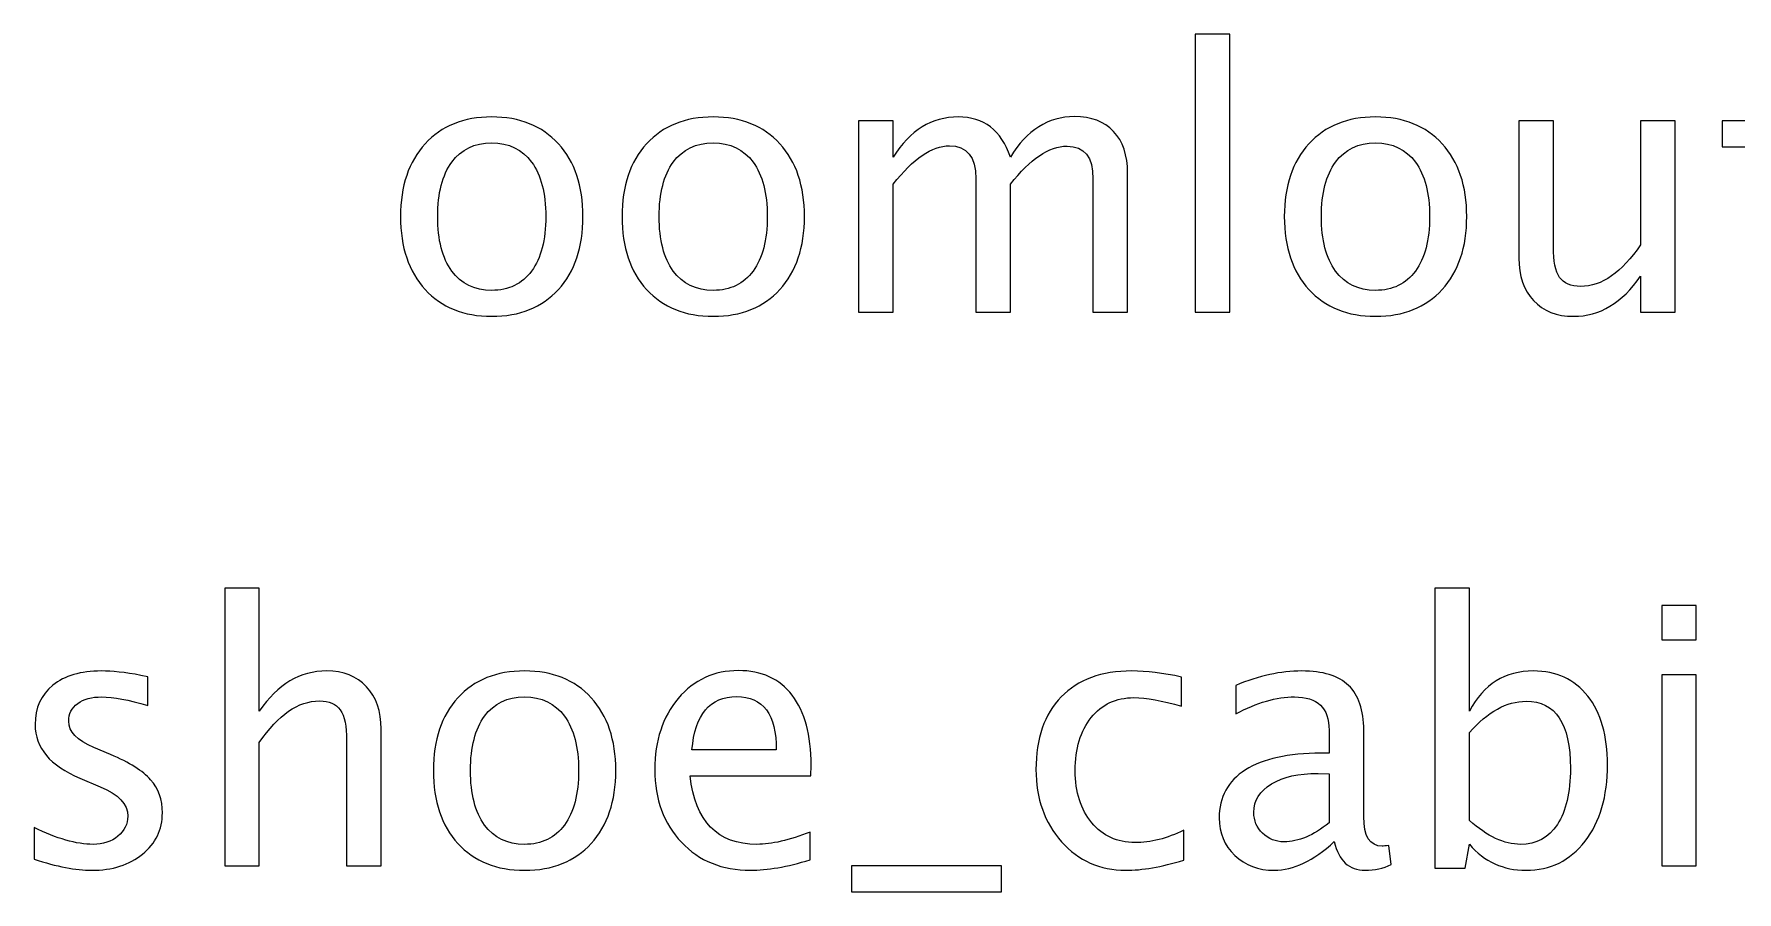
# Model space of a CAD drawing. Header units: centimetres. Extents: x -276 to 74, y -105 to 60.
# Drawn here: x -34.92 to -15.76, y 50.14 to 59.8 of the extents above; entities that cross this region are included whole.
import ezdxf

# ---------------------------------------------------------------- set-up
doc = ezdxf.new("R2010")
doc.units = ezdxf.units.CM
doc.header["$MEASUREMENT"] = 0
doc.layers.add('Layer 1', color=7, linetype='Continuous')

msp = doc.modelspace()

# ---------------------------------------------------------------- linework, layer by layer
at = {"layer": 'Layer 1'}
for points, knots in [([(-21.8562, 56.67044), (-21.8562, 56.67044), (-21.8562, 59.79834), (-21.8562, 59.79834), (-21.8562, 59.79834), (-21.8562, 59.79834), (-21.46674, 59.79834), (-21.46674, 59.79834), (-21.46674, 59.79834), (-21.46674, 59.79834), (-21.46674, 56.67044), (-21.46674, 56.67044), (-21.46674, 56.67044), (-21.46674, 56.67044), (-21.8562, 56.67044), (-21.8562, 56.67044)], [0, 0, 0, 0, 0.2, 0.2, 0.2, 0.2, 0.4, 0.4, 0.4, 0.4, 0.6, 0.6, 0.6, 0.6, 1, 1, 1, 1]), ([(-14.71193, 56.67112), (-14.83228, 56.63798), (-14.93709, 56.62176), (-15.02567, 56.62176), (-15.02567, 56.62176), (-15.22446, 56.62176), (-15.3793, 56.67855), (-15.49019, 56.79215), (-15.49019, 56.79215), (-15.60175, 56.90574), (-15.6572, 57.06329), (-15.6572, 57.26546), (-15.6572, 57.26546), (-15.6572, 57.26546), (-15.6572, 58.52852), (-15.6572, 58.52852), (-15.6572, 58.52852), (-15.6572, 58.52852), (-15.92631, 58.52852), (-15.92631, 58.52852), (-15.92631, 58.52852), (-15.92631, 58.52852), (-15.92631, 58.82062), (-15.92631, 58.82062), (-15.92631, 58.82062), (-15.92631, 58.82062), (-15.6572, 58.82062), (-15.6572, 58.82062), (-15.6572, 58.82062), (-15.6572, 58.82062), (-15.6572, 59.20941), (-15.6572, 59.20941), (-15.6572, 59.20941), (-15.6572, 59.20941), (-15.26773, 59.2466), (-15.26773, 59.2466), (-15.26773, 59.2466), (-15.26773, 59.2466), (-15.26773, 58.82062), (-15.26773, 58.82062), (-15.26773, 58.82062), (-15.26773, 58.82062), (-14.70382, 58.82062), (-14.70382, 58.82062), (-14.70382, 58.82062), (-14.70382, 58.82062), (-14.70382, 58.52852), (-14.70382, 58.52852), (-14.70382, 58.52852), (-14.70382, 58.52852), (-15.26773, 58.52852), (-15.26773, 58.52852), (-15.26773, 58.52852), (-15.26773, 58.52852), (-15.26773, 57.33578), (-15.26773, 57.33578), (-15.26773, 57.33578), (-15.26773, 57.0545), (-15.14535, 56.91386), (-14.90125, 56.91386), (-14.90125, 56.91386), (-14.84919, 56.91386), (-14.78631, 56.92265), (-14.71193, 56.93955), (-14.71193, 56.93955), (-14.71193, 56.93955), (-14.71193, 56.67112), (-14.71193, 56.67112)], [0, 0, 0, 0, 0.05555556, 0.05555556, 0.05555556, 0.05555556, 0.11111111, 0.11111111, 0.11111111, 0.11111111, 0.16666667, 0.16666667, 0.16666667, 0.16666667, 0.22222222, 0.22222222, 0.22222222, 0.22222222, 0.27777778, 0.27777778, 0.27777778, 0.27777778, 0.33333333, 0.33333333, 0.33333333, 0.33333333, 0.38888889, 0.38888889, 0.38888889, 0.38888889, 0.44444444, 0.44444444, 0.44444444, 0.44444444, 0.5, 0.5, 0.5, 0.5, 0.55555556, 0.55555556, 0.55555556, 0.55555556, 0.61111111, 0.61111111, 0.61111111, 0.61111111, 0.66666667, 0.66666667, 0.66666667, 0.66666667, 0.72222222, 0.72222222, 0.72222222, 0.72222222, 0.77777778, 0.77777778, 0.77777778, 0.77777778, 0.83333333, 0.83333333, 0.83333333, 0.83333333, 0.88888889, 0.88888889, 0.88888889, 0.88888889, 1, 1, 1, 1]), ([(-29.77264, 56.62176), (-30.0884, 56.62176), (-30.33858, 56.7225), (-30.5225, 56.924), (-30.5225, 56.924), (-30.70709, 57.12549), (-30.79905, 57.39934), (-30.79905, 57.74485), (-30.79905, 57.74485), (-30.79905, 58.08969), (-30.70709, 58.36286), (-30.5225, 58.56368), (-30.5225, 58.56368), (-30.33858, 58.7645), (-30.0884, 58.86524), (-29.77264, 58.86524), (-29.77264, 58.86524), (-29.45687, 58.86524), (-29.2067, 58.7645), (-29.02278, 58.56368), (-29.02278, 58.56368), (-28.83819, 58.36286), (-28.74623, 58.08969), (-28.74623, 57.74485), (-28.74623, 57.74485), (-28.74623, 57.39934), (-28.83819, 57.12549), (-29.02278, 56.924), (-29.02278, 56.924), (-29.2067, 56.7225), (-29.45687, 56.62176), (-29.77264, 56.62176)], [0, 0, 0, 0, 0.11111111, 0.11111111, 0.11111111, 0.11111111, 0.22222222, 0.22222222, 0.22222222, 0.22222222, 0.33333333, 0.33333333, 0.33333333, 0.33333333, 0.44444444, 0.44444444, 0.44444444, 0.44444444, 0.55555556, 0.55555556, 0.55555556, 0.55555556, 0.66666667, 0.66666667, 0.66666667, 0.66666667, 0.77777778, 0.77777778, 0.77777778, 0.77777778, 1, 1, 1, 1]), ([(-27.28033, 56.62176), (-27.59609, 56.62176), (-27.84627, 56.7225), (-28.03019, 56.924), (-28.03019, 56.924), (-28.21478, 57.12549), (-28.30674, 57.39934), (-28.30674, 57.74485), (-28.30674, 57.74485), (-28.30674, 58.08969), (-28.21478, 58.36286), (-28.03019, 58.56368), (-28.03019, 58.56368), (-27.84627, 58.7645), (-27.59609, 58.86524), (-27.28033, 58.86524), (-27.28033, 58.86524), (-26.96456, 58.86524), (-26.71439, 58.7645), (-26.53047, 58.56368), (-26.53047, 58.56368), (-26.34588, 58.36286), (-26.25392, 58.08969), (-26.25392, 57.74485), (-26.25392, 57.74485), (-26.25392, 57.39934), (-26.34588, 57.12549), (-26.53047, 56.924), (-26.53047, 56.924), (-26.71439, 56.7225), (-26.96456, 56.62176), (-27.28033, 56.62176)], [0, 0, 0, 0, 0.11111111, 0.11111111, 0.11111111, 0.11111111, 0.22222222, 0.22222222, 0.22222222, 0.22222222, 0.33333333, 0.33333333, 0.33333333, 0.33333333, 0.44444444, 0.44444444, 0.44444444, 0.44444444, 0.55555556, 0.55555556, 0.55555556, 0.55555556, 0.66666667, 0.66666667, 0.66666667, 0.66666667, 0.77777778, 0.77777778, 0.77777778, 0.77777778, 1, 1, 1, 1]), ([(-25.64403, 56.67044), (-25.64403, 56.67044), (-25.64403, 58.82062), (-25.64403, 58.82062), (-25.64403, 58.82062), (-25.64403, 58.82062), (-25.25457, 58.82062), (-25.25457, 58.82062), (-25.25457, 58.82062), (-25.25457, 58.82062), (-25.25457, 58.41425), (-25.25457, 58.41425), (-25.25457, 58.41425), (-25.06457, 58.71514), (-24.82115, 58.86524), (-24.52297, 58.86524), (-24.52297, 58.86524), (-24.2356, 58.86524), (-24.04019, 58.71514), (-23.93606, 58.41425), (-23.93606, 58.41425), (-23.75147, 58.71784), (-23.51076, 58.8693), (-23.21528, 58.8693), (-23.21528, 58.8693), (-23.02663, 58.8693), (-22.87991, 58.81386), (-22.7751, 58.70229), (-22.7751, 58.70229), (-22.6703, 58.59072), (-22.61756, 58.43453), (-22.61756, 58.23371), (-22.61756, 58.23371), (-22.61756, 58.23371), (-22.61756, 56.67044), (-22.61756, 56.67044), (-22.61756, 56.67044), (-22.61756, 56.67044), (-23.00702, 56.67044), (-23.00702, 56.67044), (-23.00702, 56.67044), (-23.00702, 56.67044), (-23.00702, 58.16948), (-23.00702, 58.16948), (-23.00702, 58.16948), (-23.00702, 58.41425), (-23.10439, 58.53663), (-23.29912, 58.53663), (-23.29912, 58.53663), (-23.50129, 58.53663), (-23.71361, 58.39396), (-23.93606, 58.10795), (-23.93606, 58.10795), (-23.93606, 58.10795), (-23.93606, 56.67044), (-23.93606, 56.67044), (-23.93606, 56.67044), (-23.93606, 56.67044), (-24.32553, 56.67044), (-24.32553, 56.67044), (-24.32553, 56.67044), (-24.32553, 56.67044), (-24.32553, 58.17083), (-24.32553, 58.17083), (-24.32553, 58.17083), (-24.32553, 58.41763), (-24.42425, 58.54069), (-24.62236, 58.54069), (-24.62236, 58.54069), (-24.81912, 58.54069), (-25.03008, 58.39734), (-25.25457, 58.10998), (-25.25457, 58.10998), (-25.25457, 58.10998), (-25.25457, 56.67044), (-25.25457, 56.67044), (-25.25457, 56.67044), (-25.25457, 56.67044), (-25.64403, 56.67044), (-25.64403, 56.67044)], [0, 0, 0, 0, 0.04761905, 0.04761905, 0.04761905, 0.04761905, 0.0952381, 0.0952381, 0.0952381, 0.0952381, 0.14285714, 0.14285714, 0.14285714, 0.14285714, 0.19047619, 0.19047619, 0.19047619, 0.19047619, 0.23809524, 0.23809524, 0.23809524, 0.23809524, 0.28571429, 0.28571429, 0.28571429, 0.28571429, 0.33333333, 0.33333333, 0.33333333, 0.33333333, 0.38095238, 0.38095238, 0.38095238, 0.38095238, 0.42857143, 0.42857143, 0.42857143, 0.42857143, 0.47619048, 0.47619048, 0.47619048, 0.47619048, 0.52380952, 0.52380952, 0.52380952, 0.52380952, 0.57142857, 0.57142857, 0.57142857, 0.57142857, 0.61904762, 0.61904762, 0.61904762, 0.61904762, 0.66666667, 0.66666667, 0.66666667, 0.66666667, 0.71428571, 0.71428571, 0.71428571, 0.71428571, 0.76190476, 0.76190476, 0.76190476, 0.76190476, 0.80952381, 0.80952381, 0.80952381, 0.80952381, 0.85714286, 0.85714286, 0.85714286, 0.85714286, 0.9047619, 0.9047619, 0.9047619, 0.9047619, 1, 1, 1, 1]), ([(-19.82773, 56.62176), (-20.14349, 56.62176), (-20.39367, 56.7225), (-20.57759, 56.924), (-20.57759, 56.924), (-20.76218, 57.12549), (-20.85414, 57.39934), (-20.85414, 57.74485), (-20.85414, 57.74485), (-20.85414, 58.08969), (-20.76218, 58.36286), (-20.57759, 58.56368), (-20.57759, 58.56368), (-20.39367, 58.7645), (-20.14349, 58.86524), (-19.82773, 58.86524), (-19.82773, 58.86524), (-19.51196, 58.86524), (-19.26179, 58.7645), (-19.07787, 58.56368), (-19.07787, 58.56368), (-18.89328, 58.36286), (-18.80132, 58.08969), (-18.80132, 57.74485), (-18.80132, 57.74485), (-18.80132, 57.39934), (-18.89328, 57.12549), (-19.07787, 56.924), (-19.07787, 56.924), (-19.26179, 56.7225), (-19.51196, 56.62176), (-19.82773, 56.62176)], [0, 0, 0, 0, 0.11111111, 0.11111111, 0.11111111, 0.11111111, 0.22222222, 0.22222222, 0.22222222, 0.22222222, 0.33333333, 0.33333333, 0.33333333, 0.33333333, 0.44444444, 0.44444444, 0.44444444, 0.44444444, 0.55555556, 0.55555556, 0.55555556, 0.55555556, 0.66666667, 0.66666667, 0.66666667, 0.66666667, 0.77777778, 0.77777778, 0.77777778, 0.77777778, 1, 1, 1, 1]), ([(-16.84453, 56.67044), (-16.84453, 56.67044), (-16.84453, 57.07478), (-16.84453, 57.07478), (-16.84453, 57.07478), (-17.05211, 56.77254), (-17.30432, 56.62176), (-17.60047, 56.62176), (-17.60047, 56.62176), (-17.78844, 56.62176), (-17.93787, 56.68058), (-18.04876, 56.79891), (-18.04876, 56.79891), (-18.16033, 56.91724), (-18.21578, 57.07613), (-18.21578, 57.27695), (-18.21578, 57.27695), (-18.21578, 57.27695), (-18.21578, 58.82062), (-18.21578, 58.82062), (-18.21578, 58.82062), (-18.21578, 58.82062), (-17.82631, 58.82062), (-17.82631, 58.82062), (-17.82631, 58.82062), (-17.82631, 58.82062), (-17.82631, 57.40407), (-17.82631, 57.40407), (-17.82631, 57.40407), (-17.82631, 57.24247), (-17.80264, 57.1282), (-17.75599, 57.06058), (-17.75599, 57.06058), (-17.70866, 56.99229), (-17.63022, 56.95848), (-17.52001, 56.95848), (-17.52001, 56.95848), (-17.282, 56.95848), (-17.05617, 57.11467), (-16.84453, 57.42774), (-16.84453, 57.42774), (-16.84453, 57.42774), (-16.84453, 58.82062), (-16.84453, 58.82062), (-16.84453, 58.82062), (-16.84453, 58.82062), (-16.45506, 58.82062), (-16.45506, 58.82062), (-16.45506, 58.82062), (-16.45506, 58.82062), (-16.45506, 56.67044), (-16.45506, 56.67044), (-16.45506, 56.67044), (-16.45506, 56.67044), (-16.84453, 56.67044), (-16.84453, 56.67044)], [0, 0, 0, 0, 0.06666667, 0.06666667, 0.06666667, 0.06666667, 0.13333333, 0.13333333, 0.13333333, 0.13333333, 0.2, 0.2, 0.2, 0.2, 0.26666667, 0.26666667, 0.26666667, 0.26666667, 0.33333333, 0.33333333, 0.33333333, 0.33333333, 0.4, 0.4, 0.4, 0.4, 0.46666667, 0.46666667, 0.46666667, 0.46666667, 0.53333333, 0.53333333, 0.53333333, 0.53333333, 0.6, 0.6, 0.6, 0.6, 0.66666667, 0.66666667, 0.66666667, 0.66666667, 0.73333333, 0.73333333, 0.73333333, 0.73333333, 0.8, 0.8, 0.8, 0.8, 0.86666667, 0.86666667, 0.86666667, 0.86666667, 1, 1, 1, 1]), ([(-29.77332, 56.91386), (-29.58061, 56.91386), (-29.4305, 56.98621), (-29.32367, 57.13158), (-29.32367, 57.13158), (-29.21751, 57.27628), (-29.1641, 57.48115), (-29.1641, 57.74485), (-29.1641, 57.74485), (-29.1641, 58.00788), (-29.21751, 58.21208), (-29.32367, 58.35677), (-29.32367, 58.35677), (-29.4305, 58.5008), (-29.58061, 58.57314), (-29.77332, 58.57314), (-29.77332, 58.57314), (-29.9667, 58.57314), (-30.1168, 58.5008), (-30.22228, 58.35677), (-30.22228, 58.35677), (-30.32844, 58.21208), (-30.38118, 58.00788), (-30.38118, 57.74485), (-30.38118, 57.74485), (-30.38118, 57.48115), (-30.32844, 57.27628), (-30.22228, 57.13158), (-30.22228, 57.13158), (-30.1168, 56.98621), (-29.9667, 56.91386), (-29.77332, 56.91386)], [0, 0, 0, 0, 0.11111111, 0.11111111, 0.11111111, 0.11111111, 0.22222222, 0.22222222, 0.22222222, 0.22222222, 0.33333333, 0.33333333, 0.33333333, 0.33333333, 0.44444444, 0.44444444, 0.44444444, 0.44444444, 0.55555556, 0.55555556, 0.55555556, 0.55555556, 0.66666667, 0.66666667, 0.66666667, 0.66666667, 0.77777778, 0.77777778, 0.77777778, 0.77777778, 1, 1, 1, 1]), ([(-27.28101, 56.91386), (-27.0883, 56.91386), (-26.93819, 56.98621), (-26.83136, 57.13158), (-26.83136, 57.13158), (-26.7252, 57.27628), (-26.67179, 57.48115), (-26.67179, 57.74485), (-26.67179, 57.74485), (-26.67179, 58.00788), (-26.7252, 58.21208), (-26.83136, 58.35677), (-26.83136, 58.35677), (-26.93819, 58.5008), (-27.0883, 58.57314), (-27.28101, 58.57314), (-27.28101, 58.57314), (-27.47439, 58.57314), (-27.62449, 58.5008), (-27.72997, 58.35677), (-27.72997, 58.35677), (-27.83613, 58.21208), (-27.88887, 58.00788), (-27.88887, 57.74485), (-27.88887, 57.74485), (-27.88887, 57.48115), (-27.83613, 57.27628), (-27.72997, 57.13158), (-27.72997, 57.13158), (-27.62449, 56.98621), (-27.47439, 56.91386), (-27.28101, 56.91386)], [0, 0, 0, 0, 0.11111111, 0.11111111, 0.11111111, 0.11111111, 0.22222222, 0.22222222, 0.22222222, 0.22222222, 0.33333333, 0.33333333, 0.33333333, 0.33333333, 0.44444444, 0.44444444, 0.44444444, 0.44444444, 0.55555556, 0.55555556, 0.55555556, 0.55555556, 0.66666667, 0.66666667, 0.66666667, 0.66666667, 0.77777778, 0.77777778, 0.77777778, 0.77777778, 1, 1, 1, 1]), ([(-19.82841, 56.91386), (-19.6357, 56.91386), (-19.48559, 56.98621), (-19.37876, 57.13158), (-19.37876, 57.13158), (-19.2726, 57.27628), (-19.21919, 57.48115), (-19.21919, 57.74485), (-19.21919, 57.74485), (-19.21919, 58.00788), (-19.2726, 58.21208), (-19.37876, 58.35677), (-19.37876, 58.35677), (-19.48559, 58.5008), (-19.6357, 58.57314), (-19.82841, 58.57314), (-19.82841, 58.57314), (-20.02179, 58.57314), (-20.17189, 58.5008), (-20.27737, 58.35677), (-20.27737, 58.35677), (-20.38353, 58.21208), (-20.43627, 58.00788), (-20.43627, 57.74485), (-20.43627, 57.74485), (-20.43627, 57.48115), (-20.38353, 57.27628), (-20.27737, 57.13158), (-20.27737, 57.13158), (-20.17189, 56.98621), (-20.02179, 56.91386), (-19.82841, 56.91386)], [0, 0, 0, 0, 0.11111111, 0.11111111, 0.11111111, 0.11111111, 0.22222222, 0.22222222, 0.22222222, 0.22222222, 0.33333333, 0.33333333, 0.33333333, 0.33333333, 0.44444444, 0.44444444, 0.44444444, 0.44444444, 0.55555556, 0.55555556, 0.55555556, 0.55555556, 0.66666667, 0.66666667, 0.66666667, 0.66666667, 0.77777778, 0.77777778, 0.77777778, 0.77777778, 1, 1, 1, 1]), ([(-32.77748, 50.43628), (-32.77748, 50.43628), (-32.77748, 53.56418), (-32.77748, 53.56418), (-32.77748, 53.56418), (-32.77748, 53.56418), (-32.38802, 53.56418), (-32.38802, 53.56418), (-32.38802, 53.56418), (-32.38802, 53.56418), (-32.38802, 52.18009), (-32.38802, 52.18009), (-32.38802, 52.18009), (-32.18179, 52.48098), (-31.92891, 52.63108), (-31.63005, 52.63108), (-31.63005, 52.63108), (-31.44207, 52.63108), (-31.29264, 52.57226), (-31.18243, 52.45393), (-31.18243, 52.45393), (-31.07222, 52.33628), (-31.01677, 52.17738), (-31.01677, 51.97859), (-31.01677, 51.97859), (-31.01677, 51.97859), (-31.01677, 50.43628), (-31.01677, 50.43628), (-31.01677, 50.43628), (-31.01677, 50.43628), (-31.40624, 50.43628), (-31.40624, 50.43628), (-31.40624, 50.43628), (-31.40624, 50.43628), (-31.40624, 51.85148), (-31.40624, 51.85148), (-31.40624, 51.85148), (-31.40624, 52.01105), (-31.4299, 52.12464), (-31.47656, 52.19226), (-31.47656, 52.19226), (-31.52389, 52.26055), (-31.60165, 52.29436), (-31.71051, 52.29436), (-31.71051, 52.29436), (-31.94987, 52.29436), (-32.1757, 52.13817), (-32.38802, 51.82578), (-32.38802, 51.82578), (-32.38802, 51.82578), (-32.38802, 50.43628), (-32.38802, 50.43628), (-32.38802, 50.43628), (-32.38802, 50.43628), (-32.77748, 50.43628), (-32.77748, 50.43628)], [0, 0, 0, 0, 0.06666667, 0.06666667, 0.06666667, 0.06666667, 0.13333333, 0.13333333, 0.13333333, 0.13333333, 0.2, 0.2, 0.2, 0.2, 0.26666667, 0.26666667, 0.26666667, 0.26666667, 0.33333333, 0.33333333, 0.33333333, 0.33333333, 0.4, 0.4, 0.4, 0.4, 0.46666667, 0.46666667, 0.46666667, 0.46666667, 0.53333333, 0.53333333, 0.53333333, 0.53333333, 0.6, 0.6, 0.6, 0.6, 0.66666667, 0.66666667, 0.66666667, 0.66666667, 0.73333333, 0.73333333, 0.73333333, 0.73333333, 0.8, 0.8, 0.8, 0.8, 0.86666667, 0.86666667, 0.86666667, 0.86666667, 1, 1, 1, 1]), ([(-19.16036, 50.41194), (-19.16036, 50.41194), (-19.16036, 53.56418), (-19.16036, 53.56418), (-19.16036, 53.56418), (-19.16036, 53.56418), (-18.7709, 53.56418), (-18.7709, 53.56418), (-18.7709, 53.56418), (-18.7709, 53.56418), (-18.7709, 52.18009), (-18.7709, 52.18009), (-18.7709, 52.18009), (-18.61132, 52.48098), (-18.37129, 52.63108), (-18.05147, 52.63108), (-18.05147, 52.63108), (-17.7925, 52.63108), (-17.58898, 52.5371), (-17.44022, 52.34845), (-17.44022, 52.34845), (-17.29147, 52.1598), (-17.21709, 51.90219), (-17.21709, 51.5756), (-17.21709, 51.5756), (-17.21709, 51.21995), (-17.30161, 50.93258), (-17.46997, 50.71486), (-17.46997, 50.71486), (-17.63834, 50.49646), (-17.86011, 50.3876), (-18.13463, 50.3876), (-18.13463, 50.3876), (-18.38955, 50.3876), (-18.60186, 50.48496), (-18.7709, 50.68037), (-18.7709, 50.68037), (-18.7709, 50.68037), (-18.81823, 50.41194), (-18.81823, 50.41194), (-18.81823, 50.41194), (-18.81823, 50.41194), (-19.16036, 50.41194), (-19.16036, 50.41194)], [0, 0, 0, 0, 0.08333333, 0.08333333, 0.08333333, 0.08333333, 0.16666667, 0.16666667, 0.16666667, 0.16666667, 0.25, 0.25, 0.25, 0.25, 0.33333333, 0.33333333, 0.33333333, 0.33333333, 0.41666667, 0.41666667, 0.41666667, 0.41666667, 0.5, 0.5, 0.5, 0.5, 0.58333333, 0.58333333, 0.58333333, 0.58333333, 0.66666667, 0.66666667, 0.66666667, 0.66666667, 0.75, 0.75, 0.75, 0.75, 0.83333333, 0.83333333, 0.83333333, 0.83333333, 1, 1, 1, 1]), ([(-16.60719, 52.97998), (-16.60719, 52.97998), (-16.60719, 53.36945), (-16.60719, 53.36945), (-16.60719, 53.36945), (-16.60719, 53.36945), (-16.21773, 53.36945), (-16.21773, 53.36945), (-16.21773, 53.36945), (-16.21773, 53.36945), (-16.21773, 52.97998), (-16.21773, 52.97998), (-16.21773, 52.97998), (-16.21773, 52.97998), (-16.60719, 52.97998), (-16.60719, 52.97998)], [0, 0, 0, 0, 0.2, 0.2, 0.2, 0.2, 0.4, 0.4, 0.4, 0.4, 0.6, 0.6, 0.6, 0.6, 1, 1, 1, 1]), ([(-34.92293, 50.51336), (-34.92293, 50.51336), (-34.92293, 50.87037), (-34.92293, 50.87037), (-34.92293, 50.87037), (-34.66801, 50.74326), (-34.44691, 50.6797), (-34.25826, 50.6797), (-34.25826, 50.6797), (-34.14602, 50.6797), (-34.05271, 50.71012), (-33.97901, 50.77098), (-33.97901, 50.77098), (-33.90531, 50.83116), (-33.86812, 50.90689), (-33.86812, 50.99817), (-33.86812, 50.99817), (-33.86812, 51.13137), (-33.97157, 51.24158), (-34.17848, 51.32881), (-34.17848, 51.32881), (-34.17848, 51.32881), (-34.40634, 51.4255), (-34.40634, 51.4255), (-34.40634, 51.4255), (-34.74239, 51.56479), (-34.91075, 51.76628), (-34.91075, 52.02795), (-34.91075, 52.02795), (-34.91075, 52.21525), (-34.84449, 52.36265), (-34.71196, 52.47016), (-34.71196, 52.47016), (-34.57944, 52.57767), (-34.39755, 52.63108), (-34.16698, 52.63108), (-34.16698, 52.63108), (-34.0473, 52.63108), (-33.89855, 52.61486), (-33.72207, 52.58173), (-33.72207, 52.58173), (-33.72207, 52.58173), (-33.64093, 52.56617), (-33.64093, 52.56617), (-33.64093, 52.56617), (-33.64093, 52.56617), (-33.64093, 52.24162), (-33.64093, 52.24162), (-33.64093, 52.24162), (-33.85798, 52.30653), (-34.03107, 52.33898), (-34.16022, 52.33898), (-34.16022, 52.33898), (-34.27382, 52.33898), (-34.36374, 52.31397), (-34.43204, 52.26461), (-34.43204, 52.26461), (-34.49965, 52.21525), (-34.53346, 52.14898), (-34.53346, 52.06582), (-34.53346, 52.06582), (-34.53346, 51.94884), (-34.4388, 51.84945), (-34.2488, 51.76898), (-34.2488, 51.76898), (-34.2488, 51.76898), (-34.0615, 51.68987), (-34.0615, 51.68987), (-34.0615, 51.68987), (-33.84919, 51.60062), (-33.69908, 51.50596), (-33.61118, 51.40656), (-33.61118, 51.40656), (-33.52261, 51.30717), (-33.47865, 51.18276), (-33.47865, 51.034), (-33.47865, 51.034), (-33.47865, 50.84535), (-33.55303, 50.69051), (-33.70246, 50.56948), (-33.70246, 50.56948), (-33.85122, 50.44845), (-34.04189, 50.3876), (-34.27382, 50.3876), (-34.27382, 50.3876), (-34.45232, 50.3876), (-34.66801, 50.42952), (-34.92293, 50.51336)], [0, 0, 0, 0, 0.04347826, 0.04347826, 0.04347826, 0.04347826, 0.08695652, 0.08695652, 0.08695652, 0.08695652, 0.13043478, 0.13043478, 0.13043478, 0.13043478, 0.17391304, 0.17391304, 0.17391304, 0.17391304, 0.2173913, 0.2173913, 0.2173913, 0.2173913, 0.26086957, 0.26086957, 0.26086957, 0.26086957, 0.30434783, 0.30434783, 0.30434783, 0.30434783, 0.34782609, 0.34782609, 0.34782609, 0.34782609, 0.39130435, 0.39130435, 0.39130435, 0.39130435, 0.43478261, 0.43478261, 0.43478261, 0.43478261, 0.47826087, 0.47826087, 0.47826087, 0.47826087, 0.52173913, 0.52173913, 0.52173913, 0.52173913, 0.56521739, 0.56521739, 0.56521739, 0.56521739, 0.60869565, 0.60869565, 0.60869565, 0.60869565, 0.65217391, 0.65217391, 0.65217391, 0.65217391, 0.69565217, 0.69565217, 0.69565217, 0.69565217, 0.73913043, 0.73913043, 0.73913043, 0.73913043, 0.7826087, 0.7826087, 0.7826087, 0.7826087, 0.82608696, 0.82608696, 0.82608696, 0.82608696, 0.86956522, 0.86956522, 0.86956522, 0.86956522, 0.91304348, 0.91304348, 0.91304348, 0.91304348, 1, 1, 1, 1]), ([(-29.40346, 50.3876), (-29.71922, 50.3876), (-29.9694, 50.48834), (-30.15332, 50.68984), (-30.15332, 50.68984), (-30.33791, 50.89133), (-30.42987, 51.16518), (-30.42987, 51.51069), (-30.42987, 51.51069), (-30.42987, 51.85553), (-30.33791, 52.1287), (-30.15332, 52.32952), (-30.15332, 52.32952), (-29.9694, 52.53034), (-29.71922, 52.63108), (-29.40346, 52.63108), (-29.40346, 52.63108), (-29.08769, 52.63108), (-28.83752, 52.53034), (-28.6536, 52.32952), (-28.6536, 52.32952), (-28.46901, 52.1287), (-28.37705, 51.85553), (-28.37705, 51.51069), (-28.37705, 51.51069), (-28.37705, 51.16518), (-28.46901, 50.89133), (-28.6536, 50.68984), (-28.6536, 50.68984), (-28.83752, 50.48834), (-29.08769, 50.3876), (-29.40346, 50.3876)], [0, 0, 0, 0, 0.11111111, 0.11111111, 0.11111111, 0.11111111, 0.22222222, 0.22222222, 0.22222222, 0.22222222, 0.33333333, 0.33333333, 0.33333333, 0.33333333, 0.44444444, 0.44444444, 0.44444444, 0.44444444, 0.55555556, 0.55555556, 0.55555556, 0.55555556, 0.66666667, 0.66666667, 0.66666667, 0.66666667, 0.77777778, 0.77777778, 0.77777778, 0.77777778, 1, 1, 1, 1]), ([(-26.18901, 50.50525), (-26.45069, 50.42681), (-26.67449, 50.3876), (-26.86111, 50.3876), (-26.86111, 50.3876), (-27.17958, 50.3876), (-27.43855, 50.49308), (-27.63802, 50.70336), (-27.63802, 50.70336), (-27.83748, 50.91365), (-27.93756, 51.18614), (-27.93756, 51.52151), (-27.93756, 51.52151), (-27.93756, 51.84674), (-27.84965, 52.11382), (-27.67318, 52.32276), (-27.67318, 52.32276), (-27.4967, 52.53101), (-27.27086, 52.63514), (-26.99567, 52.63514), (-26.99567, 52.63514), (-26.73535, 52.63514), (-26.53385, 52.54251), (-26.39186, 52.35724), (-26.39186, 52.35724), (-26.24987, 52.17197), (-26.17887, 51.90963), (-26.17887, 51.56952), (-26.17887, 51.56952), (-26.17887, 51.56952), (-26.1809, 51.45052), (-26.1809, 51.45052), (-26.1809, 51.45052), (-26.1809, 51.45052), (-27.53998, 51.45052), (-27.53998, 51.45052), (-27.53998, 51.45052), (-27.48318, 50.93664), (-27.23232, 50.6797), (-26.78809, 50.6797), (-26.78809, 50.6797), (-26.62514, 50.6797), (-26.42567, 50.72568), (-26.18901, 50.81763), (-26.18901, 50.81763), (-26.18901, 50.81763), (-26.18901, 50.50525), (-26.18901, 50.50525)], [0, 0, 0, 0, 0.07692308, 0.07692308, 0.07692308, 0.07692308, 0.15384615, 0.15384615, 0.15384615, 0.15384615, 0.23076923, 0.23076923, 0.23076923, 0.23076923, 0.30769231, 0.30769231, 0.30769231, 0.30769231, 0.38461538, 0.38461538, 0.38461538, 0.38461538, 0.46153846, 0.46153846, 0.46153846, 0.46153846, 0.53846154, 0.53846154, 0.53846154, 0.53846154, 0.61538462, 0.61538462, 0.61538462, 0.61538462, 0.69230769, 0.69230769, 0.69230769, 0.69230769, 0.76923077, 0.76923077, 0.76923077, 0.76923077, 0.84615385, 0.84615385, 0.84615385, 0.84615385, 1, 1, 1, 1]), ([(-21.98535, 50.50119), (-22.23756, 50.42546), (-22.45528, 50.3876), (-22.63852, 50.3876), (-22.63852, 50.3876), (-22.92926, 50.3876), (-23.16998, 50.49511), (-23.36133, 50.70945), (-23.36133, 50.70945), (-23.55268, 50.92447), (-23.6487, 51.1956), (-23.6487, 51.52219), (-23.6487, 51.52219), (-23.6487, 51.87108), (-23.55403, 52.14358), (-23.36471, 52.33831), (-23.36471, 52.33831), (-23.17539, 52.53372), (-22.91101, 52.63108), (-22.57158, 52.63108), (-22.57158, 52.63108), (-22.40457, 52.63108), (-22.2166, 52.6081), (-22.00969, 52.56212), (-22.00969, 52.56212), (-22.00969, 52.56212), (-22.00969, 52.2335), (-22.00969, 52.2335), (-22.00969, 52.2335), (-22.22944, 52.29842), (-22.40862, 52.33087), (-22.54656, 52.33087), (-22.54656, 52.33087), (-22.7467, 52.33087), (-22.90695, 52.25582), (-23.02663, 52.10639), (-23.02663, 52.10639), (-23.14631, 51.95696), (-23.20649, 51.75749), (-23.20649, 51.50866), (-23.20649, 51.50866), (-23.20649, 51.26728), (-23.14428, 51.07254), (-23.02055, 50.92311), (-23.02055, 50.92311), (-22.89681, 50.77436), (-22.73521, 50.69998), (-22.53439, 50.69998), (-22.53439, 50.69998), (-22.35656, 50.69998), (-22.174, 50.74596), (-21.98535, 50.83792), (-21.98535, 50.83792), (-21.98535, 50.83792), (-21.98535, 50.50119), (-21.98535, 50.50119)], [0, 0, 0, 0, 0.06666667, 0.06666667, 0.06666667, 0.06666667, 0.13333333, 0.13333333, 0.13333333, 0.13333333, 0.2, 0.2, 0.2, 0.2, 0.26666667, 0.26666667, 0.26666667, 0.26666667, 0.33333333, 0.33333333, 0.33333333, 0.33333333, 0.4, 0.4, 0.4, 0.4, 0.46666667, 0.46666667, 0.46666667, 0.46666667, 0.53333333, 0.53333333, 0.53333333, 0.53333333, 0.6, 0.6, 0.6, 0.6, 0.66666667, 0.66666667, 0.66666667, 0.66666667, 0.73333333, 0.73333333, 0.73333333, 0.73333333, 0.8, 0.8, 0.8, 0.8, 0.86666667, 0.86666667, 0.86666667, 0.86666667, 1, 1, 1, 1]), ([(-20.29225, 50.71012), (-20.5262, 50.49511), (-20.75136, 50.3876), (-20.96773, 50.3876), (-20.96773, 50.3876), (-21.14556, 50.3876), (-21.29364, 50.44304), (-21.41062, 50.55461), (-21.41062, 50.55461), (-21.52827, 50.66617), (-21.58709, 50.80681), (-21.58709, 50.97653), (-21.58709, 50.97653), (-21.58709, 51.21116), (-21.48837, 51.39169), (-21.29094, 51.51745), (-21.29094, 51.51745), (-21.0935, 51.64322), (-20.81019, 51.7061), (-20.44101, 51.7061), (-20.44101, 51.7061), (-20.44101, 51.7061), (-20.34973, 51.7061), (-20.34973, 51.7061), (-20.34973, 51.7061), (-20.34973, 51.7061), (-20.34973, 51.96507), (-20.34973, 51.96507), (-20.34973, 51.96507), (-20.34973, 52.21457), (-20.47955, 52.33898), (-20.73987, 52.33898), (-20.73987, 52.33898), (-20.94136, 52.33898), (-21.16179, 52.27543), (-21.40047, 52.14831), (-21.40047, 52.14831), (-21.40047, 52.14831), (-21.40047, 52.46881), (-21.40047, 52.46881), (-21.40047, 52.46881), (-21.13812, 52.57699), (-20.89065, 52.63108), (-20.65873, 52.63108), (-20.65873, 52.63108), (-20.42005, 52.63108), (-20.24357, 52.57699), (-20.13065, 52.46813), (-20.13065, 52.46813), (-20.01706, 52.35927), (-19.96026, 52.19158), (-19.96026, 51.96507), (-19.96026, 51.96507), (-19.96026, 51.96507), (-19.96026, 50.99343), (-19.96026, 50.99343), (-19.96026, 50.99343), (-19.96026, 50.77098), (-19.89197, 50.65941), (-19.75471, 50.65941), (-19.75471, 50.65941), (-19.7378, 50.65941), (-19.71279, 50.66212), (-19.67965, 50.66753), (-19.67965, 50.66753), (-19.67965, 50.66753), (-19.65193, 50.45116), (-19.65193, 50.45116), (-19.65193, 50.45116), (-19.74051, 50.40856), (-19.83788, 50.3876), (-19.94471, 50.3876), (-19.94471, 50.3876), (-20.12659, 50.3876), (-20.24222, 50.49511), (-20.29225, 50.71012)], [0, 0, 0, 0, 0.05, 0.05, 0.05, 0.05, 0.1, 0.1, 0.1, 0.1, 0.15, 0.15, 0.15, 0.15, 0.2, 0.2, 0.2, 0.2, 0.25, 0.25, 0.25, 0.25, 0.3, 0.3, 0.3, 0.3, 0.35, 0.35, 0.35, 0.35, 0.4, 0.4, 0.4, 0.4, 0.45, 0.45, 0.45, 0.45, 0.5, 0.5, 0.5, 0.5, 0.55, 0.55, 0.55, 0.55, 0.6, 0.6, 0.6, 0.6, 0.65, 0.65, 0.65, 0.65, 0.7, 0.7, 0.7, 0.7, 0.75, 0.75, 0.75, 0.75, 0.8, 0.8, 0.8, 0.8, 0.85, 0.85, 0.85, 0.85, 0.9, 0.9, 0.9, 0.9, 1, 1, 1, 1]), ([(-16.60719, 50.43628), (-16.60719, 50.43628), (-16.60719, 52.58646), (-16.60719, 52.58646), (-16.60719, 52.58646), (-16.60719, 52.58646), (-16.21773, 52.58646), (-16.21773, 52.58646), (-16.21773, 52.58646), (-16.21773, 52.58646), (-16.21773, 50.43628), (-16.21773, 50.43628), (-16.21773, 50.43628), (-16.21773, 50.43628), (-16.60719, 50.43628), (-16.60719, 50.43628)], [0, 0, 0, 0, 0.2, 0.2, 0.2, 0.2, 0.4, 0.4, 0.4, 0.4, 0.6, 0.6, 0.6, 0.6, 1, 1, 1, 1]), ([(-29.40414, 50.6797), (-29.21143, 50.6797), (-29.06132, 50.75205), (-28.95449, 50.89742), (-28.95449, 50.89742), (-28.84833, 51.04212), (-28.79492, 51.24699), (-28.79492, 51.51069), (-28.79492, 51.51069), (-28.79492, 51.77372), (-28.84833, 51.97792), (-28.95449, 52.12261), (-28.95449, 52.12261), (-29.06132, 52.26664), (-29.21143, 52.33898), (-29.40414, 52.33898), (-29.40414, 52.33898), (-29.59752, 52.33898), (-29.74762, 52.26664), (-29.8531, 52.12261), (-29.8531, 52.12261), (-29.95926, 51.97792), (-30.012, 51.77372), (-30.012, 51.51069), (-30.012, 51.51069), (-30.012, 51.24699), (-29.95926, 51.04212), (-29.8531, 50.89742), (-29.8531, 50.89742), (-29.74762, 50.75205), (-29.59752, 50.6797), (-29.40414, 50.6797)], [0, 0, 0, 0, 0.11111111, 0.11111111, 0.11111111, 0.11111111, 0.22222222, 0.22222222, 0.22222222, 0.22222222, 0.33333333, 0.33333333, 0.33333333, 0.33333333, 0.44444444, 0.44444444, 0.44444444, 0.44444444, 0.55555556, 0.55555556, 0.55555556, 0.55555556, 0.66666667, 0.66666667, 0.66666667, 0.66666667, 0.77777778, 0.77777778, 0.77777778, 0.77777778, 1, 1, 1, 1]), ([(-27.51969, 51.74261), (-27.51969, 51.74261), (-26.57037, 51.74261), (-26.57037, 51.74261), (-26.57037, 51.74261), (-26.57037, 52.1429), (-26.7198, 52.34304), (-27.01798, 52.34304), (-27.01798, 52.34304), (-27.3182, 52.34304), (-27.48521, 52.1429), (-27.51969, 51.74261)], [0, 0, 0, 0, 0.25, 0.25, 0.25, 0.25, 0.5, 0.5, 0.5, 0.5, 1, 1, 1, 1]), ([(-18.7709, 50.94881), (-18.57008, 50.76963), (-18.37873, 50.6797), (-18.19684, 50.6797), (-18.19684, 50.6797), (-18.01766, 50.6797), (-17.87905, 50.75475), (-17.78168, 50.90418), (-17.78168, 50.90418), (-17.68364, 51.05361), (-17.63495, 51.2639), (-17.63495, 51.53571), (-17.63495, 51.53571), (-17.63495, 52.03877), (-17.80129, 52.2903), (-18.13396, 52.2903), (-18.13396, 52.2903), (-18.35168, 52.2903), (-18.56399, 52.17265), (-18.7709, 51.93667), (-18.7709, 51.93667), (-18.7709, 51.93667), (-18.7709, 50.94881), (-18.7709, 50.94881)], [0, 0, 0, 0, 0.14285714, 0.14285714, 0.14285714, 0.14285714, 0.28571429, 0.28571429, 0.28571429, 0.28571429, 0.42857143, 0.42857143, 0.42857143, 0.42857143, 0.57142857, 0.57142857, 0.57142857, 0.57142857, 0.71428571, 0.71428571, 0.71428571, 0.71428571, 1, 1, 1, 1]), ([(-20.34973, 50.92244), (-20.34973, 50.92244), (-20.34973, 51.47486), (-20.34973, 51.47486), (-20.34973, 51.47486), (-20.34973, 51.47486), (-20.47482, 51.47891), (-20.47482, 51.47891), (-20.47482, 51.47891), (-20.69119, 51.47891), (-20.86563, 51.43902), (-20.99884, 51.35923), (-20.99884, 51.35923), (-21.13136, 51.27877), (-21.19763, 51.17261), (-21.19763, 51.04009), (-21.19763, 51.04009), (-21.19763, 50.94745), (-21.1645, 50.86902), (-21.09891, 50.80479), (-21.09891, 50.80479), (-21.03264, 50.74055), (-20.95218, 50.70809), (-20.85684, 50.70809), (-20.85684, 50.70809), (-20.69457, 50.70809), (-20.52553, 50.77977), (-20.34973, 50.92244)], [0, 0, 0, 0, 0.125, 0.125, 0.125, 0.125, 0.25, 0.25, 0.25, 0.25, 0.375, 0.375, 0.375, 0.375, 0.5, 0.5, 0.5, 0.5, 0.625, 0.625, 0.625, 0.625, 0.75, 0.75, 0.75, 0.75, 1, 1, 1, 1]), ([(-25.72585, 50.14418), (-25.72585, 50.14418), (-25.72585, 50.43628), (-25.72585, 50.43628), (-25.72585, 50.43628), (-25.72585, 50.43628), (-24.03816, 50.43628), (-24.03816, 50.43628), (-24.03816, 50.43628), (-24.03816, 50.43628), (-24.03816, 50.14418), (-24.03816, 50.14418), (-24.03816, 50.14418), (-24.03816, 50.14418), (-25.72585, 50.14418), (-25.72585, 50.14418)], [0, 0, 0, 0, 0.2, 0.2, 0.2, 0.2, 0.4, 0.4, 0.4, 0.4, 0.6, 0.6, 0.6, 0.6, 1, 1, 1, 1])]:
    msp.add_open_spline(points, degree=3, knots=knots, dxfattribs=at)

doc.saveas('drawing.dxf')
